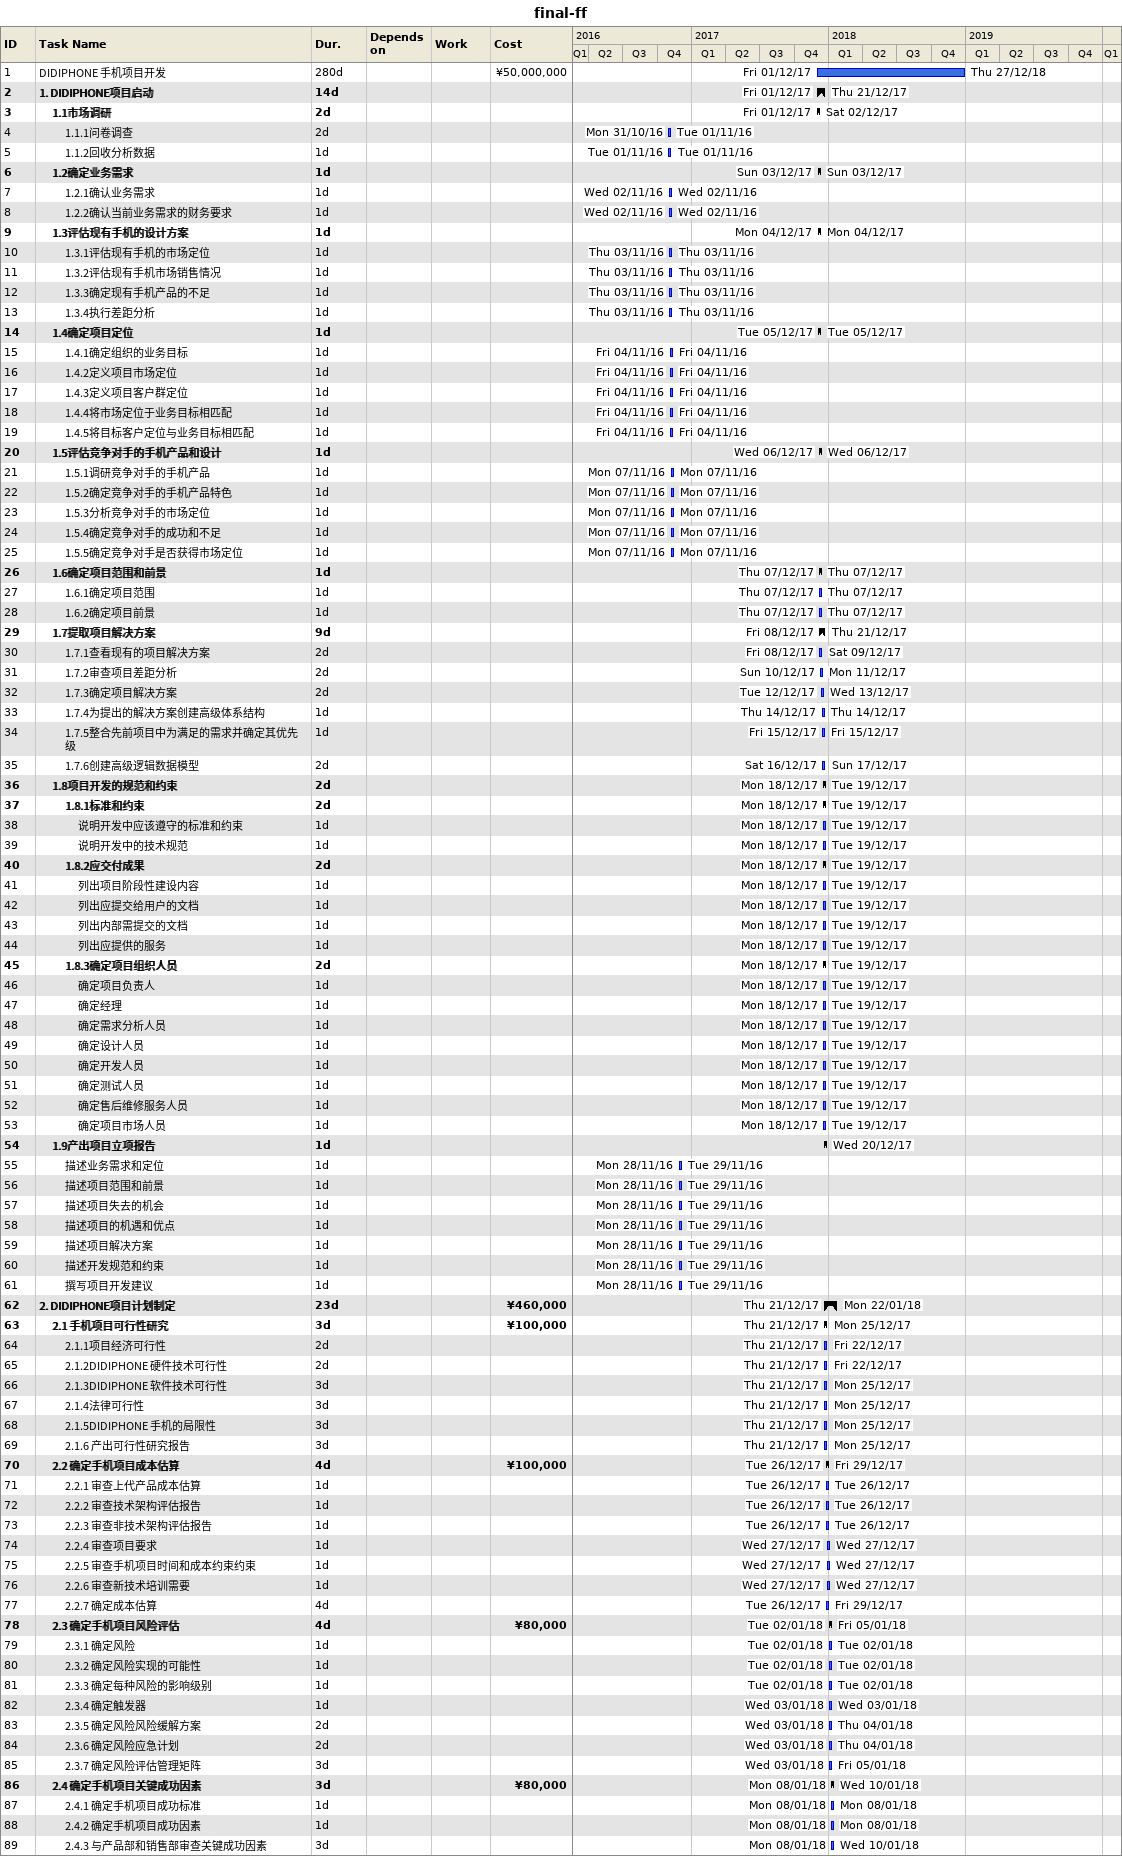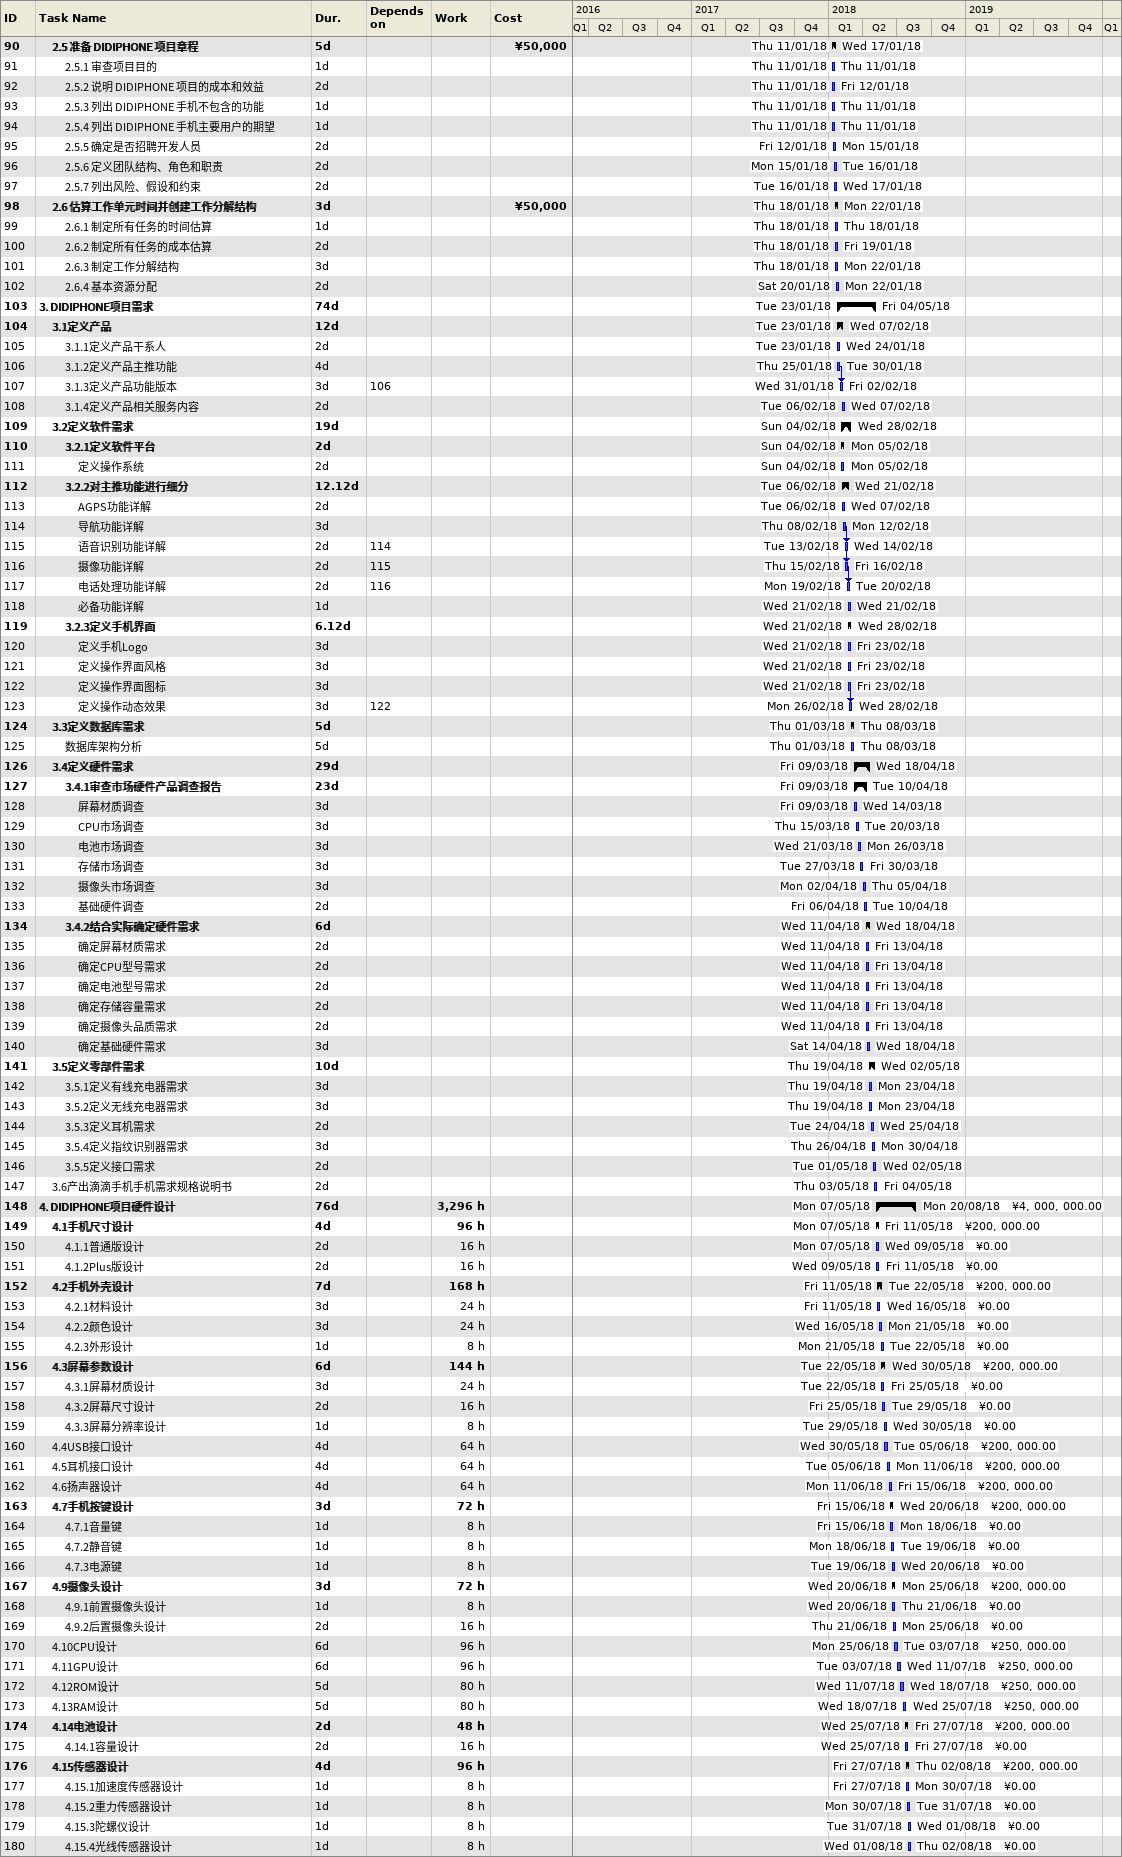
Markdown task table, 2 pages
final-ff

| ID | Level | Task | Duration | Start | Finish | Predecessors | Resources | Work (h) | Cost (¥) |
|---|---|---|---|---|---|---|---|---|---|
| 1 | 1 | DIDIPHONE 手机项目开发 | 280d | 2017-12-01 | 2018-12-27 |  |  |  | 50000000 |
| 2 | 1 | **1. DIDIPHONE项目启动** | 14d | 2017-12-01 | 2017-12-21 |  |  |  |  |
| 3 | 2 | **1.1市场调研** | 2d | 2017-12-01 | 2017-12-02 |  |  |  |  |
| 4 | 3 | 1.1.1问卷调查 | 2d | 2016-10-31 | 2016-11-01 |  |  |  |  |
| 5 | 3 | 1.1.2回收分析数据 | 1d | 2016-11-01 | 2016-11-01 |  |  |  |  |
| 6 | 2 | **1.2确定业务需求** | 1d | 2017-12-03 | 2017-12-03 |  |  |  |  |
| 7 | 3 | 1.2.1确认业务需求 | 1d | 2016-11-02 | 2016-11-02 |  |  |  |  |
| 8 | 3 | 1.2.2确认当前业务需求的财务要求 | 1d | 2016-11-02 | 2016-11-02 |  |  |  |  |
| 9 | 2 | **1.3评估现有手机的设计方案** | 1d | 2017-12-04 | 2017-12-04 |  |  |  |  |
| 10 | 3 | 1.3.1评估现有手机的市场定位 | 1d | 2016-11-03 | 2016-11-03 |  |  |  |  |
| 11 | 3 | 1.3.2评估现有手机市场销售情况 | 1d | 2016-11-03 | 2016-11-03 |  |  |  |  |
| 12 | 3 | 1.3.3确定现有手机产品的不足 | 1d | 2016-11-03 | 2016-11-03 |  |  |  |  |
| 13 | 3 | 1.3.4执行差距分析 | 1d | 2016-11-03 | 2016-11-03 |  |  |  |  |
| 14 | 2 | **1.4确定项目定位** | 1d | 2017-12-05 | 2017-12-05 |  |  |  |  |
| 15 | 3 | 1.4.1确定组织的业务目标 | 1d | 2016-11-04 | 2016-11-04 |  |  |  |  |
| 16 | 3 | 1.4.2定义项目市场定位 | 1d | 2016-11-04 | 2016-11-04 |  |  |  |  |
| 17 | 3 | 1.4.3定义项目客户群定位 | 1d | 2016-11-04 | 2016-11-04 |  |  |  |  |
| 18 | 3 | 1.4.4将市场定位于业务目标相匹配 | 1d | 2016-11-04 | 2016-11-04 |  |  |  |  |
| 19 | 3 | 1.4.5将目标客户定位与业务目标相匹配 | 1d | 2016-11-04 | 2016-11-04 |  |  |  |  |
| 20 | 2 | **1.5评估竞争对手的手机产品和设计** | 1d | 2017-12-06 | 2017-12-06 |  |  |  |  |
| 21 | 3 | 1.5.1调研竞争对手的手机产品 | 1d | 2016-11-07 | 2016-11-07 |  |  |  |  |
| 22 | 3 | 1.5.2确定竞争对手的手机产品特色 | 1d | 2016-11-07 | 2016-11-07 |  |  |  |  |
| 23 | 3 | 1.5.3分析竞争对手的市场定位 | 1d | 2016-11-07 | 2016-11-07 |  |  |  |  |
| 24 | 3 | 1.5.4确定竞争对手的成功和不足 | 1d | 2016-11-07 | 2016-11-07 |  |  |  |  |
| 25 | 3 | 1.5.5确定竞争对手是否获得市场定位 | 1d | 2016-11-07 | 2016-11-07 |  |  |  |  |
| 26 | 2 | **1.6确定项目范围和前景** | 1d | 2017-12-07 | 2017-12-07 |  |  |  |  |
| 27 | 3 | 1.6.1确定项目范围 | 1d | 2017-12-07 | 2017-12-07 |  |  |  |  |
| 28 | 3 | 1.6.2确定项目前景 | 1d | 2017-12-07 | 2017-12-07 |  |  |  |  |
| 29 | 2 | **1.7提取项目解决方案** | 9d | 2017-12-08 | 2017-12-21 |  |  |  |  |
| 30 | 3 | 1.7.1查看现有的项目解决方案 | 2d | 2017-12-08 | 2017-12-09 |  |  |  |  |
| 31 | 3 | 1.7.2审查项目差距分析 | 2d | 2017-12-10 | 2017-12-11 |  |  |  |  |
| 32 | 3 | 1.7.3确定项目解决方案 | 2d | 2017-12-12 | 2017-12-13 |  |  |  |  |
| 33 | 3 | 1.7.4为提出的解决方案创建高级体系结构 | 1d | 2017-12-14 | 2017-12-14 |  |  |  |  |
| 34 | 3 | 1.7.5整合先前项目中为满足的需求并确定其优先级 | 1d | 2017-12-15 | 2017-12-15 |  |  |  |  |
| 35 | 3 | 1.7.6创建高级逻辑数据模型 | 2d | 2017-12-16 | 2017-12-17 |  |  |  |  |
| 36 | 2 | **1.8项目开发的规范和约束** | 2d | 2017-12-18 | 2017-12-19 |  |  |  |  |
| 37 | 3 | **1.8.1标准和约束** | 2d | 2017-12-18 | 2017-12-19 |  |  |  |  |
| 38 | 4 | 说明开发中应该遵守的标准和约束 | 1d | 2017-12-18 | 2017-12-19 |  |  |  |  |
| 39 | 4 | 说明开发中的技术规范 | 1d | 2017-12-18 | 2017-12-19 |  |  |  |  |
| 40 | 3 | **1.8.2应交付成果** | 2d | 2017-12-18 | 2017-12-19 |  |  |  |  |
| 41 | 4 | 列出项目阶段性建设内容 | 1d | 2017-12-18 | 2017-12-19 |  |  |  |  |
| 42 | 4 | 列出应提交给用户的文档 | 1d | 2017-12-18 | 2017-12-19 |  |  |  |  |
| 43 | 4 | 列出内部需提交的文档 | 1d | 2017-12-18 | 2017-12-19 |  |  |  |  |
| 44 | 4 | 列出应提供的服务 | 1d | 2017-12-18 | 2017-12-19 |  |  |  |  |
| 45 | 3 | **1.8.3确定项目组织人员** | 2d | 2017-12-18 | 2017-12-19 |  |  |  |  |
| 46 | 4 | 确定项目负责人 | 1d | 2017-12-18 | 2017-12-19 |  |  |  |  |
| 47 | 4 | 确定经理 | 1d | 2017-12-18 | 2017-12-19 |  |  |  |  |
| 48 | 4 | 确定需求分析人员 | 1d | 2017-12-18 | 2017-12-19 |  |  |  |  |
| 49 | 4 | 确定设计人员 | 1d | 2017-12-18 | 2017-12-19 |  |  |  |  |
| 50 | 4 | 确定开发人员 | 1d | 2017-12-18 | 2017-12-19 |  |  |  |  |
| 51 | 4 | 确定测试人员 | 1d | 2017-12-18 | 2017-12-19 |  |  |  |  |
| 52 | 4 | 确定售后维修服务人员 | 1d | 2017-12-18 | 2017-12-19 |  |  |  |  |
| 53 | 4 | 确定项目市场人员 | 1d | 2017-12-18 | 2017-12-19 |  |  |  |  |
| 54 | 2 | **1.9产出项目立项报告** | 1d | 2017-12-20 | 2017-12-20 |  |  |  |  |
| 55 | 3 | 描述业务需求和定位 | 1d | 2016-11-28 | 2016-11-29 |  |  |  |  |
| 56 | 3 | 描述项目范围和前景 | 1d | 2016-11-28 | 2016-11-29 |  |  |  |  |
| 57 | 3 | 描述项目失去的机会 | 1d | 2016-11-28 | 2016-11-29 |  |  |  |  |
| 58 | 3 | 描述项目的机遇和优点 | 1d | 2016-11-28 | 2016-11-29 |  |  |  |  |
| 59 | 3 | 描述项目解决方案 | 1d | 2016-11-28 | 2016-11-29 |  |  |  |  |
| 60 | 3 | 描述开发规范和约束 | 1d | 2016-11-28 | 2016-11-29 |  |  |  |  |
| 61 | 3 | 撰写项目开发建议 | 1d | 2016-11-28 | 2016-11-29 |  |  |  |  |
| 62 | 1 | **2. DIDIPHONE项目计划制定** | 23d | 2017-12-21 | 2018-01-22 |  |  |  | 460000 |
| 63 | 2 | **2.1 手机项目可行性研究** | 3d | 2017-12-21 | 2017-12-25 |  |  |  | 100000 |
| 64 | 3 | 2.1.1项目经济可行性 | 2d | 2017-12-21 | 2017-12-22 |  |  |  |  |
| 65 | 3 | 2.1.2DIDIPHONE 硬件技术可行性 | 2d | 2017-12-21 | 2017-12-22 |  |  |  |  |
| 66 | 3 | 2.1.3DIDIPHONE 软件技术可行性 | 3d | 2017-12-21 | 2017-12-25 |  |  |  |  |
| 67 | 3 | 2.1.4法律可行性 | 3d | 2017-12-21 | 2017-12-25 |  |  |  |  |
| 68 | 3 | 2.1.5DIDIPHONE 手机的局限性 | 3d | 2017-12-21 | 2017-12-25 |  |  |  |  |
| 69 | 3 | 2.1.6 产出可行性研究报告 | 3d | 2017-12-21 | 2017-12-25 |  |  |  |  |
| 70 | 2 | **2.2 确定手机项目成本估算** | 4d | 2017-12-26 | 2017-12-29 |  |  |  | 100000 |
| 71 | 3 | 2.2.1 审查上代产品成本估算 | 1d | 2017-12-26 | 2017-12-26 |  |  |  |  |
| 72 | 3 | 2.2.2 审查技术架构评估报告 | 1d | 2017-12-26 | 2017-12-26 |  |  |  |  |
| 73 | 3 | 2.2.3 审查非技术架构评估报告 | 1d | 2017-12-26 | 2017-12-26 |  |  |  |  |
| 74 | 3 | 2.2.4 审查项目要求 | 1d | 2017-12-27 | 2017-12-27 |  |  |  |  |
| 75 | 3 | 2.2.5 审查手机项目时间和成本约束约束 | 1d | 2017-12-27 | 2017-12-27 |  |  |  |  |
| 76 | 3 | 2.2.6 审查新技术培训需要 | 1d | 2017-12-27 | 2017-12-27 |  |  |  |  |
| 77 | 3 | 2.2.7 确定成本估算 | 4d | 2017-12-26 | 2017-12-29 |  |  |  |  |
| 78 | 2 | **2.3 确定手机项目风险评估** | 4d | 2018-01-02 | 2018-01-05 |  |  |  | 80000 |
| 79 | 3 | 2.3.1 确定风险 | 1d | 2018-01-02 | 2018-01-02 |  |  |  |  |
| 80 | 3 | 2.3.2 确定风险实现的可能性 | 1d | 2018-01-02 | 2018-01-02 |  |  |  |  |
| 81 | 3 | 2.3.3 确定每种风险的影响级别 | 1d | 2018-01-02 | 2018-01-02 |  |  |  |  |
| 82 | 3 | 2.3.4 确定触发器 | 1d | 2018-01-03 | 2018-01-03 |  |  |  |  |
| 83 | 3 | 2.3.5 确定风险风险缓解方案 | 2d | 2018-01-03 | 2018-01-04 |  |  |  |  |
| 84 | 3 | 2.3.6 确定风险应急计划 | 2d | 2018-01-03 | 2018-01-04 |  |  |  |  |
| 85 | 3 | 2.3.7 确定风险评估管理矩阵 | 3d | 2018-01-03 | 2018-01-05 |  |  |  |  |
| 86 | 2 | **2.4 确定手机项目关键成功因素** | 3d | 2018-01-08 | 2018-01-10 |  |  |  | 80000 |
| 87 | 3 | 2.4.1 确定手机项目成功标准 | 1d | 2018-01-08 | 2018-01-08 |  |  |  |  |
| 88 | 3 | 2.4.2 确定手机项目成功因素 | 1d | 2018-01-08 | 2018-01-08 |  |  |  |  |
| 89 | 3 | 2.4.3 与产品部和销售部审查关键成功因素 | 3d | 2018-01-08 | 2018-01-10 |  |  |  |  |
| 90 | 2 | **2.5 准备 DIDIPHONE 项目章程** | 5d | 2018-01-11 | 2018-01-17 |  |  |  | 50000 |
| 91 | 3 | 2.5.1 审查项目目的 | 1d | 2018-01-11 | 2018-01-11 |  |  |  |  |
| 92 | 3 | 2.5.2 说明 DIDIPHONE 项目的成本和效益 | 2d | 2018-01-11 | 2018-01-12 |  |  |  |  |
| 93 | 3 | 2.5.3 列出 DIDIPHONE 手机不包含的功能 | 1d | 2018-01-11 | 2018-01-11 |  |  |  |  |
| 94 | 3 | 2.5.4 列出 DIDIPHONE 手机主要用户的期望 | 1d | 2018-01-11 | 2018-01-11 |  |  |  |  |
| 95 | 3 | 2.5.5 确定是否招聘开发人员 | 2d | 2018-01-12 | 2018-01-15 |  |  |  |  |
| 96 | 3 | 2.5.6 定义团队结构、角色和职责 | 2d | 2018-01-15 | 2018-01-16 |  |  |  |  |
| 97 | 3 | 2.5.7 列出风险、假设和约束 | 2d | 2018-01-16 | 2018-01-17 |  |  |  |  |
| 98 | 2 | **2.6 估算工作单元时间并创建工作分解结构** | 3d | 2018-01-18 | 2018-01-22 |  |  |  | 50000 |
| 99 | 3 | 2.6.1 制定所有任务的时间估算 | 1d | 2018-01-18 | 2018-01-18 |  |  |  |  |
| 100 | 3 | 2.6.2 制定所有任务的成本估算 | 2d | 2018-01-18 | 2018-01-19 |  |  |  |  |
| 101 | 3 | 2.6.3 制定工作分解结构 | 3d | 2018-01-18 | 2018-01-22 |  |  |  |  |
| 102 | 3 | 2.6.4 基本资源分配 | 2d | 2018-01-20 | 2018-01-22 |  |  |  |  |
| 103 | 1 | **3. DIDIPHONE项目需求** | 74d | 2018-01-23 | 2018-05-04 |  |  |  |  |
| 104 | 2 | **3.1定义产品** | 12d | 2018-01-23 | 2018-02-07 |  |  |  |  |
| 105 | 3 | 3.1.1定义产品干系人 | 2d | 2018-01-23 | 2018-01-24 |  |  |  |  |
| 106 | 3 | 3.1.2定义产品主推功能 | 4d | 2018-01-25 | 2018-01-30 |  |  |  |  |
| 107 | 3 | 3.1.3定义产品功能版本 | 3d | 2018-01-31 | 2018-02-02 | 106 |  |  |  |
| 108 | 3 | 3.1.4定义产品相关服务内容 | 2d | 2018-02-06 | 2018-02-07 |  |  |  |  |
| 109 | 2 | **3.2定义软件需求** | 19d | 2018-02-04 | 2018-02-28 |  |  |  |  |
| 110 | 3 | **3.2.1定义软件平台** | 2d | 2018-02-04 | 2018-02-05 |  |  |  |  |
| 111 | 4 | 定义操作系统 | 2d | 2018-02-04 | 2018-02-05 |  |  |  |  |
| 112 | 3 | **3.2.2对主推功能进行细分** | 12.12d | 2018-02-06 | 2018-02-21 |  |  |  |  |
| 113 | 4 | AGPS功能详解 | 2d | 2018-02-06 | 2018-02-07 |  |  |  |  |
| 114 | 4 | 导航功能详解 | 3d | 2018-02-08 | 2018-02-12 |  |  |  |  |
| 115 | 4 | 语音识别功能详解 | 2d | 2018-02-13 | 2018-02-14 | 114 |  |  |  |
| 116 | 4 | 摄像功能详解 | 2d | 2018-02-15 | 2018-02-16 | 115 |  |  |  |
| 117 | 4 | 电话处理功能详解 | 2d | 2018-02-19 | 2018-02-20 | 116 |  |  |  |
| 118 | 4 | 必备功能详解 | 1d | 2018-02-21 | 2018-02-21 |  |  |  |  |
| 119 | 3 | **3.2.3定义手机界面** | 6.12d | 2018-02-21 | 2018-02-28 |  |  |  |  |
| 120 | 4 | 定义手机Logo | 3d | 2018-02-21 | 2018-02-23 |  |  |  |  |
| 121 | 4 | 定义操作界面风格 | 3d | 2018-02-21 | 2018-02-23 |  |  |  |  |
| 122 | 4 | 定义操作界面图标 | 3d | 2018-02-21 | 2018-02-23 |  |  |  |  |
| 123 | 4 | 定义操作动态效果 | 3d | 2018-02-26 | 2018-02-28 | 122 |  |  |  |
| 124 | 2 | **3.3定义数据库需求** | 5d | 2018-03-01 | 2018-03-08 |  |  |  |  |
| 125 | 3 | 数据库架构分析 | 5d | 2018-03-01 | 2018-03-08 |  |  |  |  |
| 126 | 2 | **3.4定义硬件需求** | 29d | 2018-03-09 | 2018-04-18 |  |  |  |  |
| 127 | 3 | **3.4.1审查市场硬件产品调查报告** | 23d | 2018-03-09 | 2018-04-10 |  |  |  |  |
| 128 | 4 | 屏幕材质调查 | 3d | 2018-03-09 | 2018-03-14 |  |  |  |  |
| 129 | 4 | CPU市场调查 | 3d | 2018-03-15 | 2018-03-20 |  |  |  |  |
| 130 | 4 | 电池市场调查 | 3d | 2018-03-21 | 2018-03-26 |  |  |  |  |
| 131 | 4 | 存储市场调查 | 3d | 2018-03-27 | 2018-03-30 |  |  |  |  |
| 132 | 4 | 摄像头市场调查 | 3d | 2018-04-02 | 2018-04-05 |  |  |  |  |
| 133 | 4 | 基础硬件调查 | 2d | 2018-04-06 | 2018-04-10 |  |  |  |  |
| 134 | 3 | **3.4.2结合实际确定硬件需求** | 6d | 2018-04-11 | 2018-04-18 |  |  |  |  |
| 135 | 4 | 确定屏幕材质需求 | 2d | 2018-04-11 | 2018-04-13 |  |  |  |  |
| 136 | 4 | 确定CPU型号需求 | 2d | 2018-04-11 | 2018-04-13 |  |  |  |  |
| 137 | 4 | 确定电池型号需求 | 2d | 2018-04-11 | 2018-04-13 |  |  |  |  |
| 138 | 4 | 确定存储容量需求 | 2d | 2018-04-11 | 2018-04-13 |  |  |  |  |
| 139 | 4 | 确定摄像头品质需求 | 2d | 2018-04-11 | 2018-04-13 |  |  |  |  |
| 140 | 4 | 确定基础硬件需求 | 3d | 2018-04-14 | 2018-04-18 |  |  |  |  |
| 141 | 2 | **3.5定义零部件需求** | 10d | 2018-04-19 | 2018-05-02 |  |  |  |  |
| 142 | 3 | 3.5.1定义有线充电器需求 | 3d | 2018-04-19 | 2018-04-23 |  |  |  |  |
| 143 | 3 | 3.5.2定义无线充电器需求 | 3d | 2018-04-19 | 2018-04-23 |  |  |  |  |
| 144 | 3 | 3.5.3定义耳机需求 | 2d | 2018-04-24 | 2018-04-25 |  |  |  |  |
| 145 | 3 | 3.5.4定义指纹识别器需求 | 3d | 2018-04-26 | 2018-04-30 |  |  |  |  |
| 146 | 3 | 3.5.5定义接口需求 | 2d | 2018-05-01 | 2018-05-02 |  |  |  |  |
| 147 | 2 | 3.6产出滴滴手机手机需求规格说明书 | 2d | 2018-05-03 | 2018-05-04 |  |  |  |  |
| 148 | 1 | **4. DIDIPHONE项目硬件设计** | 76d | 2018-05-07 | 2018-08-20 |  | ¥4, 000, 000.00 | 3296 |  |
| 149 | 2 | **4.1手机尺寸设计** | 4d | 2018-05-07 | 2018-05-11 |  | ¥200, 000.00 | 96 |  |
| 150 | 3 | 4.1.1普通版设计 | 2d | 2018-05-07 | 2018-05-09 |  | ¥0.00 | 16 |  |
| 151 | 3 | 4.1.2Plus版设计 | 2d | 2018-05-09 | 2018-05-11 |  | ¥0.00 | 16 |  |
| 152 | 2 | **4.2手机外壳设计** | 7d | 2018-05-11 | 2018-05-22 |  | ¥200, 000.00 | 168 |  |
| 153 | 3 | 4.2.1材料设计 | 3d | 2018-05-11 | 2018-05-16 |  | ¥0.00 | 24 |  |
| 154 | 3 | 4.2.2颜色设计 | 3d | 2018-05-16 | 2018-05-21 |  | ¥0.00 | 24 |  |
| 155 | 3 | 4.2.3外形设计 | 1d | 2018-05-21 | 2018-05-22 |  | ¥0.00 | 8 |  |
| 156 | 2 | **4.3屏幕参数设计** | 6d | 2018-05-22 | 2018-05-30 |  | ¥200, 000.00 | 144 |  |
| 157 | 3 | 4.3.1屏幕材质设计 | 3d | 2018-05-22 | 2018-05-25 |  | ¥0.00 | 24 |  |
| 158 | 3 | 4.3.2屏幕尺寸设计 | 2d | 2018-05-25 | 2018-05-29 |  | ¥0.00 | 16 |  |
| 159 | 3 | 4.3.3屏幕分辨率设计 | 1d | 2018-05-29 | 2018-05-30 |  | ¥0.00 | 8 |  |
| 160 | 2 | 4.4USB接口设计 | 4d | 2018-05-30 | 2018-06-05 |  | ¥200, 000.00 | 64 |  |
| 161 | 2 | 4.5耳机接口设计 | 4d | 2018-06-05 | 2018-06-11 |  | ¥200, 000.00 | 64 |  |
| 162 | 2 | 4.6扬声器设计 | 4d | 2018-06-11 | 2018-06-15 |  | ¥200, 000.00 | 64 |  |
| 163 | 2 | **4.7手机按键设计** | 3d | 2018-06-15 | 2018-06-20 |  | ¥200, 000.00 | 72 |  |
| 164 | 3 | 4.7.1音量键 | 1d | 2018-06-15 | 2018-06-18 |  | ¥0.00 | 8 |  |
| 165 | 3 | 4.7.2静音键 | 1d | 2018-06-18 | 2018-06-19 |  | ¥0.00 | 8 |  |
| 166 | 3 | 4.7.3电源键 | 1d | 2018-06-19 | 2018-06-20 |  | ¥0.00 | 8 |  |
| 167 | 2 | **4.9摄像头设计** | 3d | 2018-06-20 | 2018-06-25 |  | ¥200, 000.00 | 72 |  |
| 168 | 3 | 4.9.1前置摄像头设计 | 1d | 2018-06-20 | 2018-06-21 |  | ¥0.00 | 8 |  |
| 169 | 3 | 4.9.2后置摄像头设计 | 2d | 2018-06-21 | 2018-06-25 |  | ¥0.00 | 16 |  |
| 170 | 2 | 4.10CPU设计 | 6d | 2018-06-25 | 2018-07-03 |  | ¥250, 000.00 | 96 |  |
| 171 | 2 | 4.11GPU设计 | 6d | 2018-07-03 | 2018-07-11 |  | ¥250, 000.00 | 96 |  |
| 172 | 2 | 4.12ROM设计 | 5d | 2018-07-11 | 2018-07-18 |  | ¥250, 000.00 | 80 |  |
| 173 | 2 | 4.13RAM设计 | 5d | 2018-07-18 | 2018-07-25 |  | ¥250, 000.00 | 80 |  |
| 174 | 2 | **4.14电池设计** | 2d | 2018-07-25 | 2018-07-27 |  | ¥200, 000.00 | 48 |  |
| 175 | 3 | 4.14.1容量设计 | 2d | 2018-07-25 | 2018-07-27 |  | ¥0.00 | 16 |  |
| 176 | 2 | **4.15传感器设计** | 4d | 2018-07-27 | 2018-08-02 |  | ¥200, 000.00 | 96 |  |
| 177 | 3 | 4.15.1加速度传感器设计 | 1d | 2018-07-27 | 2018-07-30 |  | ¥0.00 | 8 |  |
| 178 | 3 | 4.15.2重力传感器设计 | 1d | 2018-07-30 | 2018-07-31 |  | ¥0.00 | 8 |  |
| 179 | 3 | 4.15.3陀螺仪设计 | 1d | 2018-07-31 | 2018-08-01 |  | ¥0.00 | 8 |  |
| 180 | 3 | 4.15.4光线传感器设计 | 1d | 2018-08-01 | 2018-08-02 |  | ¥0.00 | 8 |  |
